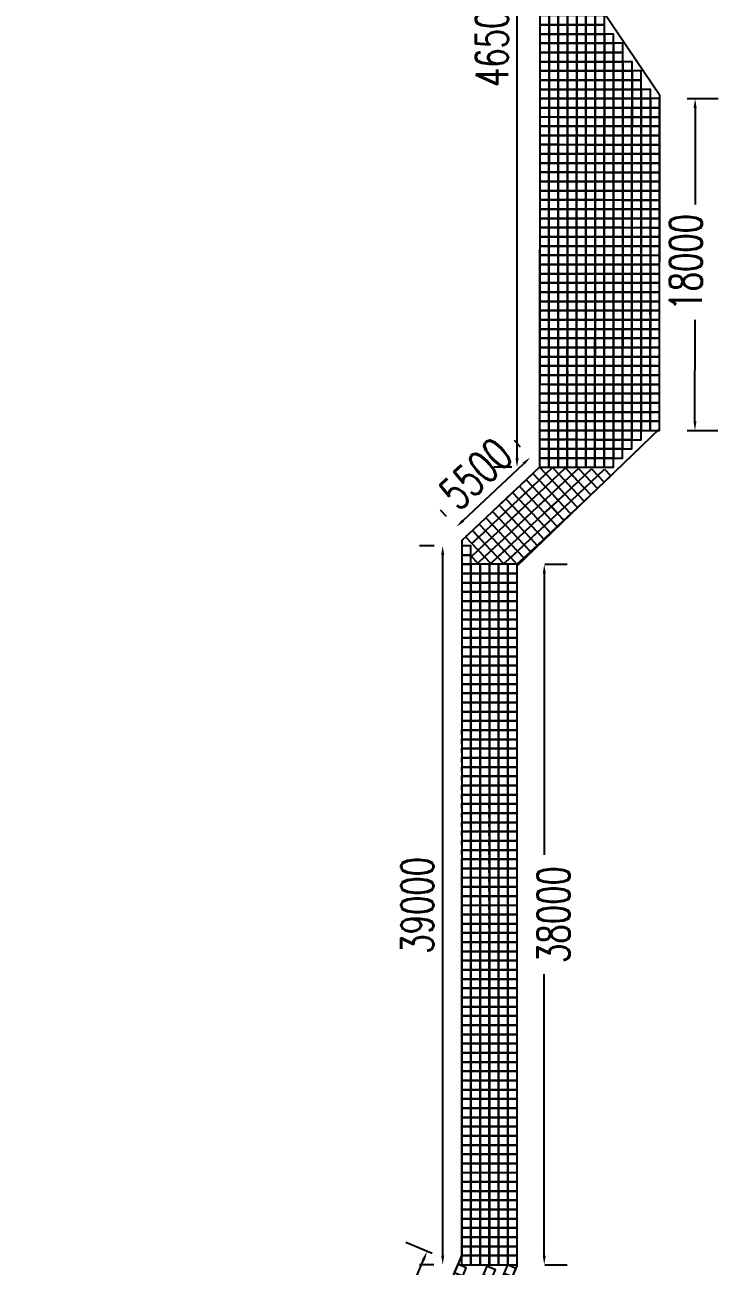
# Model space of a CAD drawing. Extents: x 833816 to 4746262, y -3629782 to -1973088.
# Drawn here: x 907600 to 945198, y -2324144 to -2256815 of the extents above; entities that cross this region are included whole.
import ezdxf

# ---------------------------------------------------------------- set-up
doc = ezdxf.new("R2010")
doc.units = 0
doc.header["$LTSCALE"] = 1000
doc.header["$MEASUREMENT"] = 0
doc.header["$PDMODE"] = 32
doc.layers.add('L-TEXT文字标注', color=7, linetype='Continuous')
doc.layers.add('W-FLOAT_BOWL浮筒', color=253, linetype='Continuous')
doc.styles.add('STANDARD_T3', font='simplex.shx', dxfattribs={"width": 0.7, "bigfont": 'gbcbig.shx'})
doc.dimstyles.new('W&&500', dxfattribs={"dimtxt": 1750, "dimasz": 500, "dimexe": 1250, "dimexo": 1500, "dimgap": 500, "dimtad": 1, "dimdec": 0, "dimzin": 0, "dimdsep": 46, "dimtxsty": 'STANDARD_T3', "dimcen": 0.09, "dimclrd": 1, "dimclre": 1, "dimclrt": 7, "dimazin": 2, "dimtfac": 1, "dimtdec": 0, "dimtix": 1, "dimtmove": 2, "dimatfit": 3, "dimfxl": 100, "dimtolj": 1, "dimtzin": 0, "dimarcsym": 0})

# ---------------------------------------------------------------- blocks, each defined once
blk = doc.blocks.new('浮筒')
at = {"layer": 'W-FLOAT_BOWL浮筒'}
blk.add_lwpolyline([(-230, -268), (268, -230), (230, 268), (-268, 230)], close=True, dxfattribs=at)
blk = doc.blocks.new('*U55')
at = {"layer": 'W-FLOAT_BOWL浮筒', "rotation": 355.6724123112058}
blk.add_blockref('浮筒', (0, 0), dxfattribs=at)
blk = doc.blocks.new('*U54')
at = {"layer": 'W-FLOAT_BOWL浮筒', "color": 0, "linetype": 'ByBlock', "lineweight": -2, "transparency": 16777216}
for p in [(0, 500), (500, 500), (1000, 500), (1500, 500), (2000, 500), (2500, 500), (3000, 500), (0, 0), (500, 0), (1000, 0), (1500, 0), (2000, 0), (2500, 0), (3000, 0)]:
    blk.add_blockref('*U55', p, dxfattribs=at)
blk = doc.blocks.new('*U57')
at = {"layer": 'W-FLOAT_BOWL浮筒', "rotation": 355.6724123112058}
blk.add_blockref('浮筒', (0, 0), dxfattribs=at)
blk = doc.blocks.new('*U56')
at = {"layer": 'W-FLOAT_BOWL浮筒', "color": 0, "linetype": 'ByBlock', "lineweight": -2, "transparency": 16777216}
for p in [(0, 0), (500, 0), (1000, 0), (1500, 0), (2000, 0), (2500, 0), (3000, 0), (3500, 0)]:
    blk.add_blockref('*U57', p, dxfattribs=at)
blk = doc.blocks.new('*U59')
at = {"layer": 'W-FLOAT_BOWL浮筒', "rotation": 355.6724123112058}
blk.add_blockref('浮筒', (0, 0), dxfattribs=at)
blk = doc.blocks.new('*U58')
at = {"layer": 'W-FLOAT_BOWL浮筒', "color": 0, "linetype": 'ByBlock', "lineweight": -2, "transparency": 16777216}
for p in [(0, 0), (500, 0), (1000, 0), (1500, 0), (2000, 0), (2500, 0), (3000, 0), (3500, 0), (4000, 0), (0, -500), (500, -500), (1000, -500), (1500, -500), (2000, -500), (2500, -500), (3000, -500), (3500, -500), (4000, -500)]:
    blk.add_blockref('*U59', p, dxfattribs=at)
blk = doc.blocks.new('*U66')
at = {"layer": 'W-FLOAT_BOWL浮筒', "rotation": 355.6724123112058}
blk.add_blockref('浮筒', (0, 0), dxfattribs=at)
blk = doc.blocks.new('*U60')
at = {"layer": 'W-FLOAT_BOWL浮筒', "color": 0, "linetype": 'ByBlock', "lineweight": -2, "transparency": 16777216}
for p in [(0, 0), (500, 0), (1000, 0), (1500, 0), (2000, 0), (2500, 0), (3000, 0), (3500, 0), (4000, 0), (4500, 0)]:
    blk.add_blockref('*U66', p, dxfattribs=at)
blk = doc.blocks.new('*U68')
at = {"layer": 'W-FLOAT_BOWL浮筒', "rotation": 355.6724123112058}
blk.add_blockref('浮筒', (0, 0), dxfattribs=at)
blk = doc.blocks.new('*U67')
at = {"layer": 'W-FLOAT_BOWL浮筒', "color": 0, "linetype": 'ByBlock', "lineweight": -2, "transparency": 16777216}
for p in [(0, 0), (500, 0), (1000, 0), (1500, 0), (2000, 0), (2500, 0), (3000, 0), (3500, 0), (4000, 0), (4500, 0), (5000, 0), (0, -500), (500, -500), (1000, -500), (1500, -500), (2000, -500), (2500, -500), (3000, -500), (3500, -500), (4000, -500), (4500, -500), (5000, -500)]:
    blk.add_blockref('*U68', p, dxfattribs=at)
blk = doc.blocks.new('*U70')
at = {"layer": 'W-FLOAT_BOWL浮筒', "rotation": 355.6724123112058}
blk.add_blockref('浮筒', (0, 0), dxfattribs=at)
blk = doc.blocks.new('*U69')
at = {"layer": 'W-FLOAT_BOWL浮筒', "color": 0, "linetype": 'ByBlock', "lineweight": -2, "transparency": 16777216}
for p in [(0, 0), (500, 0), (1000, 0), (1500, 0), (2000, 0), (2500, 0), (3000, 0), (3500, 0), (4000, 0), (4500, 0), (5000, 0), (5500, 0)]:
    blk.add_blockref('*U70', p, dxfattribs=at)
blk = doc.blocks.new('*U72')
at = {"layer": 'W-FLOAT_BOWL浮筒', "rotation": 355.6724123112058}
blk.add_blockref('浮筒', (0, 0), dxfattribs=at)
blk = doc.blocks.new('*U71')
at = {"layer": 'W-FLOAT_BOWL浮筒', "color": 0, "linetype": 'ByBlock', "lineweight": -2, "transparency": 16777216}
for p in [(0, 0), (500, 0), (1000, 0), (1500, 0), (2000, 0), (2500, 0), (3000, 0), (3500, 0), (4000, 0), (4500, 0), (5000, 0), (5500, 0), (6000, 0), (0, -500), (500, -500), (1000, -500), (1500, -500), (2000, -500), (2500, -500), (3000, -500), (3500, -500), (4000, -500), (4500, -500), (5000, -500), (5500, -500), (6000, -500), (0, -1000), (0, -1500), (500, -1000), (500, -1500), (1000, -1000), (1000, -1500), (1500, -1000), (1500, -1500), (2000, -1000), (2000, -1500), (2500, -1000), (2500, -1500), (3000, -1000), (3000, -1500), (3500, -1000), (3500, -1500), (4000, -1000), (4000, -1500), (4500, -1000), (4500, -1500), (5000, -1000), (5000, -1500), (5500, -1000), (5500, -1500), (6000, -1000), (6000, -1500), (0, -2000), (500, -2000), (1000, -2000), (1500, -2000), (2000, -2000), (2500, -2000), (3000, -2000), (3500, -2000), (4000, -2000), (4500, -2000), (5000, -2000), (5500, -2000), (6000, -2000), (0, -2500), (500, -2500), (1000, -2500), (1500, -2500), (2000, -2500), (2500, -2500), (3000, -2500), (3500, -2500), (4000, -2500), (4500, -2500), (5000, -2500), (5500, -2500), (6000, -2500), (0, -3000), (0, -3500), (500, -3000), (500, -3500), (1000, -3000), (1000, -3500), (1500, -3000), (1500, -3500), (2000, -3000), (2000, -3500), (2500, -3000), (2500, -3500), (3000, -3000), (3000, -3500), (3500, -3000), (3500, -3500), (4000, -3000), (4000, -3500), (4500, -3000), (4500, -3500), (5000, -3000), (5000, -3500), (5500, -3000), (5500, -3500), (6000, -3000), (6000, -3500), (0, -4000), (500, -4000), (1000, -4000), (1500, -4000), (2000, -4000), (2500, -4000), (3000, -4000), (3500, -4000), (4000, -4000), (4500, -4000), (5000, -4000), (5500, -4000), (6000, -4000), (0, -4500), (0, -5000), (500, -4500), (500, -5000), (1000, -4500), (1000, -5000), (1500, -4500), (1500, -5000), (2000, -4500), (2000, -5000), (2500, -4500), (2500, -5000), (3000, -4500), (3000, -5000), (3500, -4500), (3500, -5000), (4000, -4500), (4000, -5000), (4500, -4500), (4500, -5000), (5000, -4500), (5000, -5000), (5500, -4500), (5500, -5000), (6000, -4500), (6000, -5000), (0, -5500), (500, -5500), (1000, -5500), (1500, -5500), (2000, -5500), (2500, -5500), (3000, -5500), (3500, -5500), (4000, -5500), (4500, -5500), (5000, -5500), (5500, -5500), (6000, -5500), (0, -6000), (500, -6000), (1000, -6000), (1500, -6000), (2000, -6000), (2500, -6000), (3000, -6000), (3500, -6000), (4000, -6000), (4500, -6000), (5000, -6000), (5500, -6000), (6000, -6000), (0, -6500), (0, -7000), (500, -6500), (500, -7000), (1000, -6500), (1000, -7000), (1500, -6500), (1500, -7000), (2000, -6500), (2000, -7000), (2500, -6500), (2500, -7000), (3000, -6500), (3000, -7000), (3500, -6500), (3500, -7000), (4000, -6500), (4000, -7000), (4500, -6500), (4500, -7000), (5000, -6500), (5000, -7000), (5500, -6500), (5500, -7000), (6000, -6500), (6000, -7000), (0, -7500), (500, -7500), (1000, -7500), (1500, -7500), (2000, -7500), (2500, -7500), (3000, -7500), (3500, -7500), (4000, -7500), (4500, -7500), (5000, -7500), (5500, -7500), (6000, -7500), (0, -8000), (500, -8000), (1000, -8000), (1500, -8000), (2000, -8000), (2500, -8000), (3000, -8000), (3500, -8000), (4000, -8000), (4500, -8000), (5000, -8000), (5500, -8000), (6000, -8000), (0, -8500), (0, -9000), (500, -8500), (500, -9000), (1000, -8500), (1000, -9000), (1500, -8500), (1500, -9000), (2000, -8500), (2000, -9000), (2500, -8500), (2500, -9000), (3000, -8500), (3000, -9000), (3500, -8500), (3500, -9000), (4000, -8500), (4000, -9000), (4500, -8500), (4500, -9000), (5000, -8500), (5000, -9000), (5500, -8500), (5500, -9000), (6000, -8500), (6000, -9000), (0, -9500), (500, -9500), (1000, -9500), (1500, -9500), (2000, -9500), (2500, -9500), (3000, -9500), (3500, -9500), (4000, -9500), (4500, -9500), (5000, -9500), (5500, -9500), (6000, -9500), (0, -10000), (500, -10000), (1000, -10000), (1500, -10000), (2000, -10000), (2500, -10000), (3000, -10000), (3500, -10000), (4000, -10000), (4500, -10000), (5000, -10000), (5500, -10000), (6000, -10000), (0, -10500), (0, -11000), (500, -10500), (500, -11000), (1000, -10500), (1000, -11000), (1500, -10500), (1500, -11000), (2000, -10500), (2000, -11000), (2500, -10500), (2500, -11000), (3000, -10500), (3000, -11000), (3500, -10500), (3500, -11000), (4000, -10500), (4000, -11000), (4500, -10500), (4500, -11000), (5000, -10500), (5000, -11000), (5500, -10500), (5500, -11000), (6000, -10500), (6000, -11000), (0, -11500), (500, -11500), (1000, -11500), (1500, -11500), (2000, -11500), (2500, -11500), (3000, -11500), (3500, -11500), (4000, -11500), (4500, -11500), (5000, -11500), (5500, -11500), (6000, -11500), (0, -12000), (500, -12000), (1000, -12000), (1500, -12000), (2000, -12000), (2500, -12000), (3000, -12000), (3500, -12000), (4000, -12000), (4500, -12000), (5000, -12000), (5500, -12000), (6000, -12000), (0, -12500), (0, -13000), (500, -12500), (500, -13000), (1000, -12500), (1000, -13000), (1500, -12500), (1500, -13000), (2000, -12500), (2000, -13000), (2500, -12500), (2500, -13000), (3000, -12500), (3000, -13000), (3500, -12500), (3500, -13000), (4000, -12500), (4000, -13000), (4500, -12500), (4500, -13000), (5000, -12500), (5000, -13000), (5500, -12500), (5500, -13000), (6000, -12500), (6000, -13000), (0, -13500), (500, -13500), (1000, -13500), (1500, -13500), (2000, -13500), (2500, -13500), (3000, -13500), (3500, -13500), (4000, -13500), (4500, -13500), (5000, -13500), (5500, -13500), (6000, -13500), (0, -14000), (500, -14000), (1000, -14000), (1500, -14000), (2000, -14000), (2500, -14000), (3000, -14000), (3500, -14000), (4000, -14000), (4500, -14000), (5000, -14000), (5500, -14000), (6000, -14000), (0, -14500), (0, -15000), (500, -14500), (500, -15000), (1000, -14500), (1000, -15000), (1500, -14500), (1500, -15000), (2000, -14500), (2000, -15000), (2500, -14500), (2500, -15000), (3000, -14500), (3000, -15000), (3500, -14500), (3500, -15000), (4000, -14500), (4000, -15000), (4500, -14500), (4500, -15000), (5000, -14500), (5000, -15000), (5500, -14500), (5500, -15000), (6000, -14500), (6000, -15000), (0, -15500), (500, -15500), (1000, -15500), (1500, -15500), (2000, -15500), (2500, -15500), (3000, -15500), (3500, -15500), (4000, -15500), (4500, -15500), (5000, -15500), (5500, -15500), (6000, -15500), (0, -16000), (500, -16000), (1000, -16000), (1500, -16000), (2000, -16000), (2500, -16000), (3000, -16000), (3500, -16000), (4000, -16000), (4500, -16000), (5000, -16000), (5500, -16000), (6000, -16000), (0, -16500), (0, -17000), (500, -16500), (500, -17000), (1000, -16500), (1000, -17000), (1500, -16500), (1500, -17000), (2000, -16500), (2000, -17000), (2500, -16500), (2500, -17000), (3000, -16500), (3000, -17000), (3500, -16500), (3500, -17000), (4000, -16500), (4000, -17000), (4500, -16500), (4500, -17000), (5000, -16500), (5000, -17000), (5500, -16500), (5500, -17000), (6000, -16500), (6000, -17000), (0, -17500), (500, -17500), (1000, -17500), (1500, -17500), (2000, -17500), (2500, -17500), (3000, -17500), (3500, -17500), (4000, -17500), (4500, -17500), (5000, -17500), (5500, -17500), (6000, -17500)]:
    blk.add_blockref('*U72', p, dxfattribs=at)
blk = doc.blocks.new('*U42')
at = {"layer": 'W-FLOAT_BOWL浮筒', "rotation": 355.6724123112058}
blk.add_blockref('浮筒', (0, 0), dxfattribs=at)
blk = doc.blocks.new('*U41')
at = {"layer": 'W-FLOAT_BOWL浮筒', "color": 0, "linetype": 'ByBlock', "lineweight": -2, "transparency": 16777216}
for p in [(0, 0), (500, 0), (1000, 0), (1500, 0), (2000, 0), (2500, 0), (3000, 0), (3500, 0), (4000, 0), (4500, 0), (5000, 0)]:
    blk.add_blockref('*U42', p, dxfattribs=at)
blk = doc.blocks.new('*U44')
at = {"layer": 'W-FLOAT_BOWL浮筒', "rotation": 355.6724123112058}
blk.add_blockref('浮筒', (0, 0), dxfattribs=at)
blk = doc.blocks.new('*U43')
at = {"layer": 'W-FLOAT_BOWL浮筒', "color": 0, "linetype": 'ByBlock', "lineweight": -2, "transparency": 16777216}
for p in [(0, 0), (500, 0), (1000, 0), (1500, 0), (2000, 0), (2500, 0), (3000, 0), (3500, 0), (4000, 0), (4500, 0)]:
    blk.add_blockref('*U44', p, dxfattribs=at)
blk = doc.blocks.new('*U46')
at = {"layer": 'W-FLOAT_BOWL浮筒', "rotation": 355.6724123112058}
blk.add_blockref('浮筒', (0, 0), dxfattribs=at)
blk = doc.blocks.new('*U45')
at = {"layer": 'W-FLOAT_BOWL浮筒', "color": 0, "linetype": 'ByBlock', "lineweight": -2, "transparency": 16777216}
for p in [(0, 0), (500, 0), (1000, 0), (1500, 0), (2000, 0), (2500, 0), (3000, 0), (3500, 0), (4000, 0)]:
    blk.add_blockref('*U46', p, dxfattribs=at)
blk = doc.blocks.new('*U73')
at = {"layer": 'W-FLOAT_BOWL浮筒', "rotation": 355.6724123112058}
blk.add_blockref('浮筒', (0, 0), dxfattribs=at)
blk = doc.blocks.new('*U47')
at = {"layer": 'W-FLOAT_BOWL浮筒', "color": 0, "linetype": 'ByBlock', "lineweight": -2, "transparency": 16777216}
for p in [(0, 0), (500, 0), (1000, 0), (1500, 0), (2000, 0), (2500, 0), (3000, 0), (3500, 0)]:
    blk.add_blockref('*U73', p, dxfattribs=at)
blk = doc.blocks.new('*U75')
at = {"layer": 'W-FLOAT_BOWL浮筒', "rotation": 355.6724123112058}
blk.add_blockref('浮筒', (0, 0), dxfattribs=at)
blk = doc.blocks.new('*U74')
at = {"layer": 'W-FLOAT_BOWL浮筒', "color": 0, "linetype": 'ByBlock', "lineweight": -2, "transparency": 16777216}
for p in [(0, 5000), (0, 4500), (0, 4000), (0, 3500), (0, 3000), (0, 2500), (0, 2000), (0, 1500), (0, 1000), (0, 500), (0, 0)]:
    blk.add_blockref('*U75', p, dxfattribs=at)
blk = doc.blocks.new('*U77')
at = {"layer": 'W-FLOAT_BOWL浮筒', "rotation": 355.6724123112058}
blk.add_blockref('浮筒', (0, 0), dxfattribs=at)
blk = doc.blocks.new('*U76')
at = {"layer": 'W-FLOAT_BOWL浮筒', "color": 0, "linetype": 'ByBlock', "lineweight": -2, "transparency": 16777216}
for p in [(0, 5500), (0, 5000), (0, 4500), (0, 4000), (0, 3500), (0, 3000), (0, 2500), (0, 2000), (0, 1500), (0, 1000), (0, 500), (0, 0)]:
    blk.add_blockref('*U77', p, dxfattribs=at)
blk = doc.blocks.new('*U79')
at = {"layer": 'W-FLOAT_BOWL浮筒', "rotation": 355.6724123112058}
blk.add_blockref('浮筒', (0, 0), dxfattribs=at)
blk = doc.blocks.new('*U78')
at = {"layer": 'W-FLOAT_BOWL浮筒', "color": 0, "linetype": 'ByBlock', "lineweight": -2, "transparency": 16777216}
for p in [(0, 6500), (0, 6000), (0, 5500), (0, 5000), (0, 4500), (0, 4000), (0, 3500), (0, 3000), (0, 2500), (0, 2000), (0, 1500), (0, 1000), (0, 500), (0, 0)]:
    blk.add_blockref('*U79', p, dxfattribs=at)
blk = doc.blocks.new('*U81')
at = {"layer": 'W-FLOAT_BOWL浮筒', "rotation": 355.6724123112058}
blk.add_blockref('浮筒', (0, 0), dxfattribs=at)
blk = doc.blocks.new('*U80')
at = {"layer": 'W-FLOAT_BOWL浮筒', "color": 0, "linetype": 'ByBlock', "lineweight": -2, "transparency": 16777216}
for p in [(0, 6500), (0, 6000), (0, 5500), (0, 5000), (0, 4500), (0, 4000), (0, 3500), (0, 3000), (0, 2500), (0, 2000), (0, 1500), (0, 1000), (0, 500), (0, 0)]:
    blk.add_blockref('*U81', p, dxfattribs=at)
blk = doc.blocks.new('*U83')
at = {"layer": 'W-FLOAT_BOWL浮筒', "rotation": 355.6724123112058}
blk.add_blockref('浮筒', (0, 0), dxfattribs=at)
blk = doc.blocks.new('*U82')
at = {"layer": 'W-FLOAT_BOWL浮筒', "color": 0, "linetype": 'ByBlock', "lineweight": -2, "transparency": 16777216}
for p in [(0, 6500), (0, 6000), (0, 5500), (0, 5000), (0, 4500), (0, 4000), (0, 3500), (0, 3000), (0, 2500), (0, 2000), (0, 1500), (0, 1000), (0, 500), (0, 0)]:
    blk.add_blockref('*U83', p, dxfattribs=at)
blk = doc.blocks.new('*U61')
at = {"layer": 'W-FLOAT_BOWL浮筒', "rotation": 355.6724123112058}
blk.add_blockref('浮筒', (0, 0), dxfattribs=at)
blk = doc.blocks.new('*U84')
at = {"layer": 'W-FLOAT_BOWL浮筒', "color": 0, "linetype": 'ByBlock', "lineweight": -2, "transparency": 16777216}
for p in [(0, 6500), (0, 6000), (0, 5500), (0, 5000), (0, 4500), (0, 4000), (0, 3500), (0, 3000), (0, 2500), (0, 2000), (0, 1500), (0, 1000), (0, 500), (0, 0)]:
    blk.add_blockref('*U61', p, dxfattribs=at)
blk = doc.blocks.new('*U63')
at = {"layer": 'W-FLOAT_BOWL浮筒', "rotation": 355.6724123112058}
blk.add_blockref('浮筒', (0, 0), dxfattribs=at)
blk = doc.blocks.new('*U62')
at = {"layer": 'W-FLOAT_BOWL浮筒', "color": 0, "linetype": 'ByBlock', "lineweight": -2, "transparency": 16777216}
for p in [(0, 0), (0, -500), (0, -1000), (0, -1500), (0, -2000), (0, -2500), (0, -3000), (0, -3500), (0, -4000), (0, -4500), (0, -5000), (0, -5500), (0, -6000), (0, -6500), (0, -7000), (0, -7500), (0, -8000), (0, -8500), (0, -9000), (0, -9500), (0, -10000), (0, -10500), (0, -11000), (0, -11500), (0, -12000), (0, -12500), (0, -13000), (0, -13500), (0, -14000), (0, -14500), (0, -15000), (0, -15500), (0, -16000), (0, -16500), (0, -17000), (0, -17500), (0, -18000), (0, -18500), (0, -19000), (0, -19500), (0, -20000), (0, -20500), (0, -21000), (0, -21500), (0, -22000), (0, -22500), (0, -23000), (0, -23500), (0, -24000), (0, -24500), (0, -25000), (0, -25500), (0, -26000), (0, -26500), (0, -27000), (0, -27500), (0, -28000), (0, -28500), (0, -29000), (0, -29500), (0, -30000), (0, -30500), (0, -31000), (0, -31500), (0, -32000), (0, -32500), (0, -33000), (0, -33500), (0, -34000), (0, -34500), (0, -35000), (0, -35500), (0, -36000), (0, -36500), (0, -37000), (0, -37500), (0, -38000), (0, -38500)]:
    blk.add_blockref('*U63', p, dxfattribs=at)
blk = doc.blocks.new('*U65')
at = {"layer": 'W-FLOAT_BOWL浮筒', "rotation": 355.6724123112058}
blk.add_blockref('浮筒', (0, 0), dxfattribs=at)
blk = doc.blocks.new('*U64')
at = {"layer": 'W-FLOAT_BOWL浮筒', "color": 0, "linetype": 'ByBlock', "lineweight": -2, "transparency": 16777216}
for p in [(0, 0), (0, -500), (0, -1000), (0, -1500), (0, -2000), (0, -2500), (0, -3000), (0, -3500), (0, -4000), (0, -4500), (0, -5000), (0, -5500), (0, -6000), (0, -6500), (0, -7000), (0, -7500), (0, -8000), (0, -8500), (0, -9000), (0, -9500), (0, -10000), (0, -10500), (0, -11000), (0, -11500), (0, -12000), (0, -12500), (0, -13000), (0, -13500), (0, -14000), (0, -14500), (0, -15000), (0, -15500), (0, -16000), (0, -16500), (0, -17000), (0, -17500), (0, -18000), (0, -18500), (0, -19000), (0, -19500), (0, -20000), (0, -20500), (0, -21000), (0, -21500), (0, -22000), (0, -22500), (0, -23000), (0, -23500), (0, -24000), (0, -24500), (0, -25000), (0, -25500), (0, -26000), (0, -26500), (0, -27000), (0, -27500), (0, -28000)]:
    blk.add_blockref('*U65', p, dxfattribs=at)
blk = doc.blocks.new('*U51')
at = {"layer": 'W-FLOAT_BOWL浮筒', "rotation": 355.6724123112058}
blk.add_blockref('浮筒', (0, 0), dxfattribs=at)
blk = doc.blocks.new('*U50')
at = {"layer": 'W-FLOAT_BOWL浮筒', "color": 0, "linetype": 'ByBlock', "lineweight": -2, "transparency": 16777216}
for p in [(0, 0), (0, -500), (0, -1000), (0, -1500), (0, -2000), (0, -2500), (0, -3000), (0, -3500), (0, -4000), (0, -4500), (0, -5000), (0, -5500), (0, -6000), (0, -6500), (0, -7000), (0, -7500), (0, -8000), (0, -8500), (0, -9000), (0, -9500), (0, -10000), (0, -10500), (0, -11000), (0, -11500), (0, -12000), (0, -12500), (0, -13000), (0, -13500), (0, -14000), (0, -14500), (0, -15000), (0, -15500), (0, -16000), (0, -16500), (0, -17000), (0, -17500), (0, -18000), (0, -18500), (0, -19000), (0, -19500), (0, -20000), (0, -20500), (0, -21000), (0, -21500), (0, -22000), (0, -22500), (0, -23000), (0, -23500), (0, -24000), (0, -24500), (0, -25000), (0, -25500), (0, -26000), (0, -26500), (0, -27000), (0, -27500), (0, -28000)]:
    blk.add_blockref('*U51', p, dxfattribs=at)
blk = doc.blocks.new('*U93')
at = {"layer": 'W-FLOAT_BOWL浮筒', "rotation": 355.6724123112058}
blk.add_blockref('浮筒', (0, 0), dxfattribs=at)
blk = doc.blocks.new('*U92')
at = {"layer": 'W-FLOAT_BOWL浮筒', "color": 0, "linetype": 'ByBlock', "lineweight": -2, "transparency": 16777216}
for p in [(0, 0), (0, -500), (0, -1000), (0, -1500), (0, -2000), (0, -2500), (0, -3000), (0, -3500), (0, -4000), (0, -4500), (0, -5000), (0, -5500), (0, -6000), (0, -6500), (0, -7000), (0, -7500), (0, -8000), (0, -8500), (0, -9000), (0, -9500), (0, -10000), (0, -10500), (0, -11000), (0, -11500), (0, -12000), (0, -12500), (0, -13000), (0, -13500), (0, -14000), (0, -14500), (0, -15000), (0, -15500), (0, -16000), (0, -16500), (0, -17000), (0, -17500), (0, -18000), (0, -18500), (0, -19000), (0, -19500), (0, -20000), (0, -20500), (0, -21000), (0, -21500), (0, -22000), (0, -22500), (0, -23000), (0, -23500), (0, -24000), (0, -24500), (0, -25000), (0, -25500), (0, -26000), (0, -26500), (0, -27000), (0, -27500), (0, -28000)]:
    blk.add_blockref('*U93', p, dxfattribs=at)
blk = doc.blocks.new('*U138')
at = {"layer": 'W-FLOAT_BOWL浮筒', "rotation": 355.6724123112058}
blk.add_blockref('浮筒', (0, 0), dxfattribs=at)
blk = doc.blocks.new('*U137')
at = {"layer": 'W-FLOAT_BOWL浮筒', "color": 0, "linetype": 'ByBlock', "lineweight": -2, "transparency": 16777216}
for p in [(0, 0), (0, -500), (0, -1000), (0, -1500), (0, -2000), (0, -2500), (0, -3000), (0, -3500), (0, -4000), (0, -4500), (0, -5000), (0, -5500), (0, -6000), (0, -6500), (0, -7000), (0, -7500), (0, -8000), (0, -8500), (0, -9000), (0, -9500), (0, -10000), (0, -10500), (0, -11000), (0, -11500), (0, -12000), (0, -12500), (0, -13000), (0, -13500), (0, -14000), (0, -14500), (0, -15000), (0, -15500), (0, -16000), (0, -16500), (0, -17000), (0, -17500), (0, -18000), (0, -18500), (0, -19000), (0, -19500), (0, -20000), (0, -20500), (0, -21000), (0, -21500), (0, -22000), (0, -22500), (0, -23000), (0, -23500), (0, -24000), (0, -24500), (0, -25000), (0, -25500), (0, -26000), (0, -26500), (0, -27000), (0, -27500), (0, -28000), (0, -28500), (0, -29000), (0, -29500), (0, -30000), (0, -30500), (0, -31000), (0, -31500), (0, -32000), (0, -32500), (0, -33000), (0, -33500), (0, -34000), (0, -34500), (0, -35000), (0, -35500), (0, -36000), (0, -36500), (0, -37000), (0, -37500)]:
    blk.add_blockref('*U138', p, dxfattribs=at)
blk = doc.blocks.new('*U152')
at = {"layer": 'W-FLOAT_BOWL浮筒', "rotation": 355.6724123112058}
blk.add_blockref('浮筒', (0, 0), dxfattribs=at)
blk = doc.blocks.new('*U151')
at = {"layer": 'W-FLOAT_BOWL浮筒', "color": 0, "linetype": 'ByBlock', "lineweight": -2, "transparency": 16777216}
for p in [(0, 0), (0, -500), (0, -1000), (0, -1500), (0, -2000), (0, -2500), (0, -3000), (0, -3500), (0, -4000), (0, -4500), (0, -5000), (0, -5500), (0, -6000), (0, -6500), (0, -7000), (0, -7500), (0, -8000), (0, -8500), (0, -9000), (0, -9500), (0, -10000), (0, -10500), (0, -11000), (0, -11500), (0, -12000), (0, -12500), (0, -13000), (0, -13500), (0, -14000), (0, -14500), (0, -15000), (0, -15500), (0, -16000), (0, -16500), (0, -17000), (0, -17500), (0, -18000), (0, -18500), (0, -19000), (0, -19500), (0, -20000), (0, -20500), (0, -21000), (0, -21500), (0, -22000), (0, -22500), (0, -23000), (0, -23500), (0, -24000), (0, -24500), (0, -25000), (0, -25500), (0, -26000), (0, -26500), (0, -27000), (0, -27500), (0, -28000), (0, -28500), (0, -29000), (0, -29500), (0, -30000), (0, -30500), (0, -31000), (0, -31500), (0, -32000), (0, -32500), (0, -33000), (0, -33500), (0, -34000), (0, -34500), (0, -35000), (0, -35500), (0, -36000), (0, -36500), (0, -37000), (0, -37500)]:
    blk.add_blockref('*U152', p, dxfattribs=at)
blk = doc.blocks.new('*U154')
at = {"layer": 'W-FLOAT_BOWL浮筒', "rotation": 355.6724123112058}
blk.add_blockref('浮筒', (0, 0), dxfattribs=at)
blk = doc.blocks.new('*U153')
at = {"layer": 'W-FLOAT_BOWL浮筒', "color": 0, "linetype": 'ByBlock', "lineweight": -2, "transparency": 16777216}
for p in [(0, 0), (0, -500), (0, -1000), (0, -1500), (0, -2000), (0, -2500), (0, -3000), (0, -3500), (0, -4000), (0, -4500), (0, -5000), (0, -5500), (0, -6000), (0, -6500), (0, -7000), (0, -7500), (0, -8000), (0, -8500), (0, -9000), (0, -9500), (0, -10000), (0, -10500), (0, -11000), (0, -11500), (0, -12000), (0, -12500), (0, -13000), (0, -13500), (0, -14000), (0, -14500), (0, -15000), (0, -15500), (0, -16000), (0, -16500), (0, -17000), (0, -17500), (0, -18000), (0, -18500), (0, -19000), (0, -19500), (0, -20000), (0, -20500), (0, -21000), (0, -21500), (0, -22000), (0, -22500), (0, -23000), (0, -23500), (0, -24000), (0, -24500), (0, -25000), (0, -25500), (0, -26000), (0, -26500), (0, -27000), (0, -27500), (0, -28000), (0, -28500), (0, -29000), (0, -29500), (0, -30000), (0, -30500), (0, -31000), (0, -31500), (0, -32000), (0, -32500), (0, -33000), (0, -33500), (0, -34000), (0, -34500), (0, -35000), (0, -35500), (0, -36000), (0, -36500), (0, -37000), (0, -37500)]:
    blk.add_blockref('*U154', p, dxfattribs=at)
blk = doc.blocks.new('*U142')
at = {"layer": 'W-FLOAT_BOWL浮筒', "rotation": 355.6724123112058}
blk.add_blockref('浮筒', (0, 0), dxfattribs=at)
blk = doc.blocks.new('*U141')
at = {"layer": 'W-FLOAT_BOWL浮筒', "color": 0, "linetype": 'ByBlock', "lineweight": -2, "transparency": 16777216}
for p in [(0, 0), (0, -500), (0, -1000), (0, -1500), (0, -2000), (0, -2500), (0, -3000), (0, -3500), (0, -4000), (0, -4500), (0, -5000), (0, -5500), (0, -6000), (0, -6500), (0, -7000), (0, -7500), (0, -8000), (0, -8500), (0, -9000), (0, -9500), (0, -10000), (0, -10500), (0, -11000), (0, -11500), (0, -12000), (0, -12500), (0, -13000), (0, -13500), (0, -14000), (0, -14500), (0, -15000), (0, -15500), (0, -16000), (0, -16500), (0, -17000), (0, -17500), (0, -18000), (0, -18500), (0, -19000), (0, -19500), (0, -20000), (0, -20500), (0, -21000), (0, -21500), (0, -22000), (0, -22500), (0, -23000), (0, -23500), (0, -24000), (0, -24500), (0, -25000), (0, -25500), (0, -26000), (0, -26500), (0, -27000), (0, -27500), (0, -28000), (0, -28500), (0, -29000), (0, -29500), (0, -30000), (0, -30500), (0, -31000), (0, -31500), (0, -32000), (0, -32500), (0, -33000), (0, -33500), (0, -34000), (0, -34500), (0, -35000), (0, -35500), (0, -36000), (0, -36500), (0, -37000), (0, -37500)]:
    blk.add_blockref('*U142', p, dxfattribs=at)
blk = doc.blocks.new('*U158')
at = {"layer": 'W-FLOAT_BOWL浮筒', "rotation": 355.6724123112058}
blk.add_blockref('浮筒', (0, 0), dxfattribs=at)
blk = doc.blocks.new('*U157')
at = {"layer": 'W-FLOAT_BOWL浮筒', "color": 0, "linetype": 'ByBlock', "lineweight": -2, "transparency": 16777216}
for p in [(0, 0), (0, -500), (0, -1000), (0, -1500), (0, -2000), (0, -2500), (0, -3000), (0, -3500), (0, -4000), (0, -4500), (0, -5000), (0, -5500), (0, -6000), (0, -6500), (0, -7000), (0, -7500), (0, -8000), (0, -8500), (0, -9000), (0, -9500), (0, -10000), (0, -10500), (0, -11000), (0, -11500), (0, -12000), (0, -12500), (0, -13000), (0, -13500), (0, -14000), (0, -14500), (0, -15000), (0, -15500), (0, -16000), (0, -16500), (0, -17000), (0, -17500), (0, -18000), (0, -18500), (0, -19000), (0, -19500), (0, -20000), (0, -20500), (0, -21000), (0, -21500), (0, -22000), (0, -22500), (0, -23000), (0, -23500), (0, -24000), (0, -24500), (0, -25000), (0, -25500), (0, -26000), (0, -26500), (0, -27000), (0, -27500), (0, -28000), (0, -28500), (0, -29000), (0, -29500), (0, -30000), (0, -30500), (0, -31000), (0, -31500), (0, -32000), (0, -32500), (0, -33000), (0, -33500), (0, -34000), (0, -34500), (0, -35000), (0, -35500), (0, -36000), (0, -36500), (0, -37000), (0, -37500)]:
    blk.add_blockref('*U158', p, dxfattribs=at)
blk = doc.blocks.new('浮筒平面图')
at = {"layer": 'W-FLOAT_BOWL浮筒'}
for name, p, rotation in [('*U54', (295, 133463), 359.9704622722583), ('*U56', (295, 132963), 359.9704622722583), ('*U58', (295, 132463), 359.9704622722583), ('*U60', (294, 131463), 359.9704622722583), ('*U67', (294, 130963), 359.9704622722583), ('*U69', (293, 129963), 359.9704622722583), ('*U71', (293, 129463), 359.9704622722583), ('*U41', (284, 111463), 359.9704622722583), ('*U43', (283, 110963), 359.9704622722583), ('*U45', (283, 110463), 359.9704622722583), ('*U74', (-3626, 105940), 313.266802404504), ('*U47', (283, 109963), 359.9704622722583), ('*U62', (-3944, 105205), 359.9975254192679), ('*U137', (-3444, 104205), 359.9975254192679), ('*U151', (-2943, 104205), 359.9975254192679), ('*U153', (-2442, 104205), 359.9975254192679), ('*U141', (-1942, 104205), 359.9975254192679), ('*U157', (-1441, 104205), 359.9975254192679), ('*U92', (-4271, 66166), 337.3906525854106), ('*U50', (-2694, 66051), 337.3906525854106), ('*U64', (-1579, 66128), 337.3906525854106)]:
    blk.add_blockref(name, p, dxfattribs=dict(at, rotation=rotation))
at = {"layer": 'W-FLOAT_BOWL浮筒', "xscale": -1, "rotation": 133.2668024045191}
for name, p in [('*U76', (722, 109346)), ('*U78', (1428, 109324)), ('*U80', (2135, 109303)), ('*U82', (2842, 109281)), ('*U84', (3549, 109260))]:
    blk.add_blockref(name, p, dxfattribs=at)
blk = doc.blocks.new('*D770')
at = {"color": 1, "lineweight": -2, "transparency": 16777216}
for p, q in [((935792, -2286073), (937018, -2286073)), ((935768, -2286573), (935767, -2301831)), ((935766, -2323573), (935767, -2308314)), ((935790, -2324073), (937016, -2324073))]:
    blk.add_line(p, q, dxfattribs=at)
at = {"color": 1, "transparency": 16777216}
for points in [[(935685, -2286573), (935851, -2286573), (935768, -2286073)], [(935683, -2323573), (935850, -2323573), (935766, -2324073)]]:
    blk.add_solid(points, dxfattribs=at)
at = {"layer": 'Defpoints', "color": 0, "transparency": 16777216}
for p in [(934292, -2286072), (935768, -2286073), (934290, -2324072)]:
    blk.add_point(p, dxfattribs=at)
at = {"color": 7, "transparency": 16777216, "insert": (936268, -2305072), "char_height": 1750, "attachment_point": 5, "rotation": 89.99753, "style": 'STANDARD_T3'}
blk.add_mtext('\\A1;38000', dxfattribs=at)
blk = doc.blocks.new('*D771')
at = {"color": 1, "lineweight": -2, "transparency": 16777216}
for p, q in [((943526, -2260818), (945198, -2260819)), ((943948, -2261318), (943945, -2266569)), ((943939, -2278318), (943942, -2272819)), ((943517, -2278818), (945189, -2278819))]:
    blk.add_line(p, q, dxfattribs=at)
at = {"color": 1, "transparency": 16777216}
for points in [[(943865, -2261318), (944031, -2261319), (943948, -2260818)], [(943856, -2278318), (944023, -2278318), (943939, -2278818)]]:
    blk.add_solid(points, dxfattribs=at)
at = {"layer": 'Defpoints', "color": 0, "transparency": 16777216}
for p in [(942026, -2260817), (943948, -2260818), (942017, -2278817)]:
    blk.add_point(p, dxfattribs=at)
at = {"color": 7, "transparency": 16777216, "insert": (943444, -2269694), "char_height": 1750, "attachment_point": 5, "rotation": 89.97046, "style": 'STANDARD_T3'}
blk.add_mtext('\\A1;18000', dxfattribs=at)
blk = doc.blocks.new('*D167')
at = {"color": 1, "lineweight": -2, "transparency": 16777216}
for p, q in [((934040, -2234313), (933065, -2234313)), ((934291, -2280313), (934315, -2234813)), ((934016, -2280813), (933041, -2280813))]:
    blk.add_line(p, q, dxfattribs=at)
at = {"color": 1, "transparency": 16777216}
for points in [[(934231, -2234813), (934398, -2234814), (934315, -2234313)], [(934208, -2280313), (934375, -2280314), (934291, -2280813)]]:
    blk.add_solid(points, dxfattribs=at)
at = {"layer": 'Defpoints', "color": 0, "transparency": 16777216}
for p in [(934315, -2234313), (935540, -2234314), (935516, -2280814)]:
    blk.add_point(p, dxfattribs=at)
at = {"color": 7, "transparency": 16777216, "insert": (932928, -2257563), "char_height": 1750, "attachment_point": 5, "rotation": 89.97046, "style": 'STANDARD_T3'}
blk.add_mtext('\\A1;46500', dxfattribs=at)
blk = doc.blocks.new('*D775')
at = {"color": 1, "lineweight": -2, "transparency": 16777216}
for p, q in [((934480, -2279715), (934151, -2279365)), ((931367, -2283702), (934644, -2280618)), ((930475, -2283484), (930146, -2283134))]:
    blk.add_line(p, q, dxfattribs=at)
at = {"color": 1, "transparency": 16777216}
for points in [[(934587, -2280557), (934701, -2280678), (935008, -2280275)], [(931310, -2283641), (931424, -2283763), (931003, -2284045)]]:
    blk.add_solid(points, dxfattribs=at)
at = {"layer": 'Defpoints', "color": 0, "transparency": 16777216}
for p in [(935008, -2280275), (935508, -2280807), (931503, -2284576)]:
    blk.add_point(p, dxfattribs=at)
at = {"color": 7, "transparency": 16777216, "insert": (932063, -2281159), "char_height": 1750, "attachment_point": 5, "rotation": 43.2668, "style": 'STANDARD_T3'}
blk.add_mtext('\\A1;5500', dxfattribs=at)
blk = doc.blocks.new('*D168')
at = {"color": 1, "lineweight": -2, "transparency": 16777216}
for p, q in [((929692, -2323458), (928257, -2322860)), ((918647, -2349189), (929219, -2323802)), ((918736, -2349767), (917300, -2349170))]:
    blk.add_line(p, q, dxfattribs=at)
at = {"color": 1, "transparency": 16777216}
for points in [[(929142, -2323770), (929296, -2323834), (929411, -2323341)], [(918570, -2349157), (918723, -2349221), (918454, -2349650)]]:
    blk.add_solid(points, dxfattribs=at)
at = {"layer": 'Defpoints', "color": 0, "transparency": 16777216}
for p in [(929411, -2323341), (931077, -2324034), (920120, -2350344)]:
    blk.add_point(p, dxfattribs=at)
at = {"color": 7, "transparency": 16777216, "insert": (922663, -2335967), "char_height": 1750, "attachment_point": 5, "rotation": 67.39065, "style": 'STANDARD_T3'}
blk.add_mtext('\\A1;28500', dxfattribs=at)
blk = doc.blocks.new('*D780')
at = {"color": 1, "lineweight": -2, "transparency": 16777216}
for p, q in [((929789, -2285072), (929011, -2285072)), ((930259, -2323572), (930261, -2285572)), ((929787, -2324072), (929009, -2324072))]:
    blk.add_line(p, q, dxfattribs=at)
at = {"color": 1, "transparency": 16777216}
for points in [[(930178, -2285572), (930344, -2285572), (930261, -2285072)], [(930176, -2323572), (930343, -2323572), (930259, -2324072)]]:
    blk.add_solid(points, dxfattribs=at)
at = {"layer": 'Defpoints', "color": 0, "transparency": 16777216}
for p in [(930261, -2285072), (931289, -2285072), (931287, -2324072)]:
    blk.add_point(p, dxfattribs=at)
at = {"color": 7, "transparency": 16777216, "insert": (928885, -2304572), "char_height": 1750, "attachment_point": 5, "rotation": 89.99753, "style": 'STANDARD_T3'}
blk.add_mtext('\\A1;39000', dxfattribs=at)

msp = doc.modelspace()

# ---------------------------------------------------------------- linework, layer by layer
for points in [[(935540.1, -2233551.4), (935515.7, -2280799.8), (931291.9, -2284775.5), (931290.2, -2323522.8), (920096.5, -2350401.7), (922088.9, -2370983.2), (907599.8, -2381175.7), (916595.3, -2393926.9), (921414.6, -2390527.1), (935482.9, -2390527.1), (935482.9, -2387527.1)], [(935482.9, -2387527.1), (922482.7, -2387527.1), (916274.8, -2378727.2), (925243.2, -2372434.8), (923159.7, -2350849.7), (934290.2, -2324122.6), (934291.9, -2286151.4), (942016.8, -2278734.5), (942026.1, -2260653.3), (938528.8, -2255440.5)]]:
    msp.add_lwpolyline(points)

# ---------------------------------------------------------------- block references
at = {"layer": 'L-TEXT文字标注', "color": 2}
msp.add_blockref('浮筒平面图', (935482.9, -2390527.1), dxfattribs=at)

# ---------------------------------------------------------------- dimensions: what is measured, and where the dimension line sits
for p1, p2, distance, picture, middle in [((935515.7, -2280814.1), (935539.7, -2234314.1), 1224.7, '*D167', (932928, -2257562.8)), ((931503.4, -2284576.4), (935508.4, -2280806.8), 730.4, '*D775', (932062.9, -2281158.5)), ((931287, -2324072.3), (931288.7, -2285072.3), 1027.5, '*D780', (928885.3, -2304572.2)), ((920120.5, -2350344.2), (931077.2, -2324034.5), 1804.9, '*D168', (922663.3, -2335966.8))]:
    dim = msp.add_aligned_dim(p1=p1, p2=p2, distance=distance, dimstyle='W&&500')
    dim.commit()
    dim.dimension.update_dxf_attribs({"geometry": picture, "text_midpoint": middle})
for base, p1, p2, angle, picture, middle in [((943948.2, -2260818.5), (942016.8, -2278817.5), (942026, -2260817.5), 89.970462, '*D771', (943443.7, -2269694.2)), ((935768, -2286072.5), (934290.2, -2324072.5), (934291.9, -2286072.5), 89.997525, '*D770', (936268.4, -2305072.5))]:
    dim = msp.add_linear_dim(base=base, p1=p1, p2=p2, angle=angle, dimstyle='W&&500')
    dim.commit()
    dim.dimension.update_dxf_attribs({"geometry": picture, "text_midpoint": middle, "dimtype": 161})

doc.saveas('drawing.dxf')
